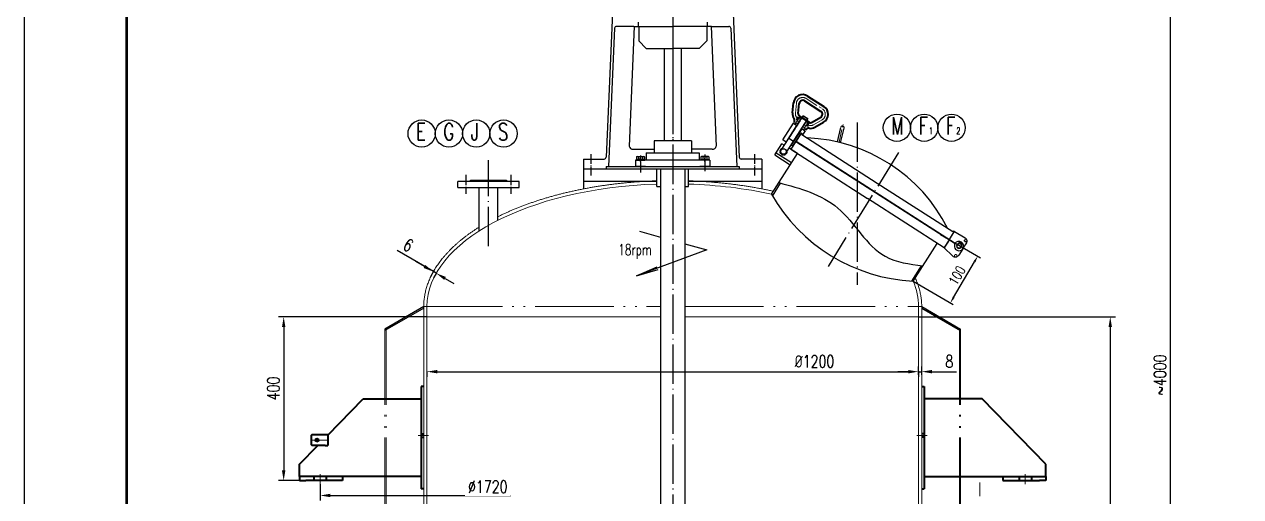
# Model space of a CAD drawing. Extents: x -14451 to -8511, y -379 to 8031.
# Drawn here: x -14451 to -11481, y 4852 to 6006 of the extents above; entities that cross this region are included whole.
import ezdxf

# ---------------------------------------------------------------- set-up
doc = ezdxf.new("R2010")
doc.units = 0
doc.header["$MEASUREMENT"] = 0
for name, pattern in [('ACAD_ISO04W100', [30.5, 24, -3, 0.5, -3]), ('ACAD_ISO05W100', [34, 24, -3, 0.5, -3, 0.5, -3]), ('CENTER', [50.8, 31.75, -6.35, 6.35, -6.35]), ('HIDDEN', [0.375, 0.25, -0.125])]:
    doc.linetypes.add(name, pattern=pattern)
doc.layers.get('0').update_dxf_attribs({"linetype": 'CONTINUOUS'})
doc.layers.get('DEFPOINTS').update_dxf_attribs({"linetype": 'CONTINUOUS'})
for name, color, linetype in [('1中心线', 3, 'ACAD_ISO04W100'), ('3轮廓', 7, 'CONTINUOUS'), ('3轮廓、图框', 7, 'CONTINUOUS'), ('4文字标注', 5, 'CONTINUOUS'), ('6断裂线', 6, 'ACAD_ISO05W100'), ('7虚线', 1, 'HIDDEN'), ('wen', 5, 'CONTINUOUS')]:
    doc.layers.add(name, color=color, linetype=linetype)
for name, color, linetype, lineweight in [('2-中心线', 1, 'ACAD_ISO04W100', 18), ('3-粗直线', 7, 'CONTINUOUS', 40), ('中心线', 3, 'CENTER', 18), ('双点划线', 6, 'ACAD_ISO05W100', 18), ('粗实线', 7, 'CONTINUOUS', 40), ('细实线', 5, 'CONTINUOUS', 18), ('虚线', 6, 'HIDDEN', 18), ('轮廓线', 7, 'CONTINUOUS', 30)]:
    doc.layers.add(name, color=color, linetype=linetype, lineweight=lineweight)
doc.styles.add('样式 2', font='ROMANS.shx', dxfattribs={"width": 0.75, "bigfont": 'hmhz.shx'})
doc.dimstyles.new('1-4 装配总图', dxfattribs={"dimscale": 4, "dimtxt": 3, "dimasz": 2.5, "dimexe": 1.25, "dimexo": 0, "dimgap": 1, "dimtad": 1, "dimdec": 0, "dimdsep": 46, "dimtxsty": '样式 2', "dimcen": 2.5, "dimclrd": 256, "dimclre": 256, "dimclrt": 256, "dimadec": 0, "dimazin": 0, "dimtfac": 1, "dimtdec": 0, "dimtmove": 0, "dimatfit": 1, "dimfxl": 1, "dimtfill": 1, "dimtfillclr": 256, "dimlwd": -1, "dimarcsym": 0})
doc.dimstyles.new('ISO-25', dxfattribs={"dimscale": 4, "dimtxt": 3, "dimasz": 2.5, "dimexe": 1.25, "dimexo": 0, "dimtad": 1, "dimdec": 0, "dimtxsty": '样式 2', "dimcen": 2.5, "dimclrd": 256, "dimclre": 256, "dimclrt": 256, "dimadec": 0, "dimazin": 0, "dimtfac": 1, "dimtdec": 0, "dimtmove": 0, "dimatfit": 3, "dimfxl": 1, "dimarcsym": 0})
doc.dimstyles.new('总图1', dxfattribs={"dimscale": 8, "dimtxt": 3, "dimasz": 2, "dimexe": 1, "dimexo": 0, "dimgap": 1, "dimtad": 1, "dimdec": 4, "dimzin": 11, "dimdsep": 46, "dimtxsty": '样式 2', "dimcen": 0, "dimclrd": 5, "dimclre": 5, "dimclrt": 5, "dimadec": 0, "dimazin": 0, "dimtfac": 0.7, "dimtdec": 4, "dimtmove": 0, "dimatfit": 0, "dimfxl": 1, "dimtolj": 1, "dimtzin": 11, "dimarcsym": 0})

# ---------------------------------------------------------------- blocks, each defined once
blk = doc.blocks.new('*D79')
at = {"layer": '3轮廓', "color": 5, "lineweight": -2}
for p, q in [((-12268.1, 5149.8), (-12268.1, 5170.3)), ((-12260.1, 5149.8), (-12260.1, 5170.3))]:
    blk.add_line(p, q, dxfattribs=at)
at = {"layer": '3轮廓', "color": 5}
for p, q in [((-12293.1, 5157.8), (-12318.1, 5157.8)), ((-12268.1, 5157.8), (-12260.1, 5157.8)), ((-12235.1, 5157.8), (-12175.1, 5157.8))]:
    blk.add_line(p, q, dxfattribs=at)
for points in [[(-12293.1, 5153.6), (-12293.1, 5162), (-12268.1, 5157.8)], [(-12235.1, 5162), (-12235.1, 5153.6), (-12260.1, 5157.8)]]:
    blk.add_solid(points, dxfattribs=at)
at = {"layer": 'DEFPOINTS', "color": 0}
for p in [(-12268.1, 5149.8), (-12260.1, 5157.8), (-12260.1, 5149.8)]:
    blk.add_point(p, dxfattribs=at)
at = {"layer": '3轮廓', "color": 5, "insert": (-12192.6, 5182.8), "char_height": 30, "attachment_point": 5, "style": '样式 2'}
blk.add_mtext('8', dxfattribs=at)
blk = doc.blocks.new('*D80')
at = {"layer": '3轮廓', "color": 5}
for p, q in [((-13452.5, 5402.2), (-13541.1, 5453.6)), ((-13474.1, 5414.7), (-13495.7, 5427.3)), ((-13445.6, 5398.2), (-13452.5, 5402.2)), ((-13423.9, 5385.6), (-13402.3, 5373.1))]:
    blk.add_line(p, q, dxfattribs=at)
at = {"layer": '3轮廓', "color": 5, "lineweight": -2}
for p, q in [((-13451.3, 5404.3), (-13458.7, 5391.4)), ((-13444.3, 5400.3), (-13451.8, 5387.4))]:
    blk.add_line(p, q, dxfattribs=at)
at = {"layer": '3轮廓', "color": 5}
for points in [[(-13476.2, 5411.1), (-13472, 5418.3), (-13452.5, 5402.2)], [(-13421.8, 5389.2), (-13426, 5382), (-13445.6, 5398.2)]]:
    blk.add_solid(points, dxfattribs=at)
at = {"layer": 'DEFPOINTS', "color": 0}
for p in [(-13452.5, 5402.2), (-13451.3, 5404.3), (-13444.3, 5400.3)]:
    blk.add_point(p, dxfattribs=at)
at = {"layer": '3轮廓', "color": 5, "insert": (-13513.8, 5466.7), "char_height": 30, "attachment_point": 5, "rotation": 329.8754, "style": '样式 2'}
blk.add_mtext('6{}{{\\H0.7x;}{}}', dxfattribs=at)
blk = doc.blocks.new('*D81')
at = {"layer": '3轮廓', "color": 5, "lineweight": -2}
for p, q in [((-13468.1, 5291.7), (-13830.5, 5291.7)), ((-13757.3, 4891.7), (-13830.5, 4891.7))]:
    blk.add_line(p, q, dxfattribs=at)
at = {"layer": '3轮廓', "color": 5}
blk.add_line((-13818, 5266.7), (-13818, 4916.7), dxfattribs=at)
for points in [[(-13813.8, 5266.7), (-13822.2, 5266.7), (-13818, 5291.7)], [(-13822.2, 4916.7), (-13813.8, 4916.7), (-13818, 4891.7)]]:
    blk.add_solid(points, dxfattribs=at)
at = {"layer": 'DEFPOINTS', "color": 0}
for p in [(-13468.1, 5291.7), (-13818, 4891.7), (-13757.3, 4891.7)]:
    blk.add_point(p, dxfattribs=at)
at = {"layer": '3轮廓', "color": 5, "insert": (-13843, 5116.7), "char_height": 30, "attachment_point": 5, "rotation": 90, "style": '样式 2'}
blk.add_mtext('400', dxfattribs=at)
blk = doc.blocks.new('*D82')
at = {"layer": '4文字标注', "lineweight": -2}
for p, q in [((-13729.1, 4883.3), (-13729.1, 4842.9)), ((-13704.1, 4855.4), (-13263.5, 4855.4))]:
    blk.add_line(p, q, dxfattribs=at)
at = {"layer": '4文字标注'}
blk.add_solid([(-13704.1, 4859.5), (-13704.1, 4851.2), (-13729.1, 4855.4)], dxfattribs=at)
at = {"layer": 'DEFPOINTS', "color": 0}
for p in [(-13729.1, 4883.3), (-13280.8, 4695.3)]:
    blk.add_point(p, dxfattribs=at)
at = {"layer": '4文字标注', "insert": (-13319.6, 4876.6), "char_height": 30, "attachment_point": 5, "style": '样式 2', "bg_fill": 3, "box_fill_scale": 1.25, "bg_fill_color": 256, "bg_fill_true_color": 13158600, "bg_fill_transparency": 0}
blk.add_mtext('%%C1720', dxfattribs=at)
at = {"layer": 'DEFPOINTS', "color": 0}
blk.add_point((-13280.8, 4855.4), dxfattribs=at)
blk = doc.blocks.new('_None')
blk = doc.blocks.new('*U64')
at = {"color": 3, "linetype": 'CENTER'}
blk.add_line((419.9, 127.7), (404.9, 127.7), dxfattribs=at)
at = {"color": 7, "linetype": 'Continuous'}
for p, q in [((413.9, 146.2), (410.9, 146.2)), ((410.9, 146.2), (410.9, 109.2)), ((410.9, 109.2), (413.9, 109.2)), ((413.9, 109.2), (413.9, 146.2))]:
    blk.add_line(p, q, dxfattribs=at)
blk = doc.blocks.new('*D84')
at = {"layer": '3轮廓', "color": 5, "lineweight": -2}
for p, q in [((-13468.1, 5159.2), (-13468.1, 5145.3)), ((-12268.1, 5159.2), (-12268.1, 5145.3))]:
    blk.add_line(p, q, dxfattribs=at)
at = {"layer": '3轮廓', "color": 5}
blk.add_line((-13443.1, 5157.8), (-12293.1, 5157.8), dxfattribs=at)
for points in [[(-13443.1, 5162), (-13443.1, 5153.6), (-13468.1, 5157.8)], [(-12293.1, 5153.6), (-12293.1, 5162), (-12268.1, 5157.8)]]:
    blk.add_solid(points, dxfattribs=at)
at = {"layer": 'DEFPOINTS', "color": 0}
for p in [(-13468.1, 5159.2), (-12268.1, 5159.2), (-12268.1, 5157.8)]:
    blk.add_point(p, dxfattribs=at)
at = {"layer": '3轮廓', "color": 5, "insert": (-12521.9, 5182.8), "char_height": 30, "attachment_point": 5, "style": '样式 2'}
blk.add_mtext('{{\\fISOCPEUR|b0|i0|c0|p22;%%c}1200}', dxfattribs=at)
blk = doc.blocks.new('*D87')
at = {"layer": '3轮廓', "color": 5, "lineweight": -2}
for p, q in [((-12268.1, 5291.7), (-11787.2, 5291.7)), ((-12268.1, 3791.7), (-11787.2, 3791.7))]:
    blk.add_line(p, q, dxfattribs=at)
at = {"layer": '3轮廓', "color": 5}
blk.add_line((-11799.7, 5266.7), (-11799.7, 3816.7), dxfattribs=at)
for points in [[(-11795.5, 5266.7), (-11803.9, 5266.7), (-11799.7, 5291.7)], [(-11803.9, 3816.7), (-11795.5, 3816.7), (-11799.7, 3791.7)]]:
    blk.add_solid(points, dxfattribs=at)
at = {"layer": 'DEFPOINTS', "color": 0}
for p in [(-12268.1, 5291.7), (-12268.1, 3791.7), (-11799.7, 3791.7)]:
    blk.add_point(p, dxfattribs=at)
at = {"layer": '3轮廓', "color": 5, "insert": (-11824.7, 4564.7), "char_height": 30, "attachment_point": 5, "rotation": 90, "style": '样式 2'}
blk.add_mtext('1500', dxfattribs=at)
blk = doc.blocks.new('*D88')
at = {"layer": '3轮廓', "color": 5, "lineweight": -2}
for p, q in [((-12815.8, 7013.1), (-11640.7, 7013.1)), ((-12604.3, 3285.7), (-11640.7, 3285.7))]:
    blk.add_line(p, q, dxfattribs=at)
at = {"layer": '3轮廓', "color": 5}
blk.add_line((-11653.2, 6988.1), (-11653.2, 3310.7), dxfattribs=at)
for points in [[(-11649.1, 6988.1), (-11657.4, 6988.1), (-11653.2, 7013.1)], [(-11657.4, 3310.7), (-11649.1, 3310.7), (-11653.2, 3285.7)]]:
    blk.add_solid(points, dxfattribs=at)
at = {"layer": 'DEFPOINTS', "color": 0}
for p in [(-12815.8, 7013.1), (-12604.3, 3285.7), (-11653.2, 3285.7)]:
    blk.add_point(p, dxfattribs=at)
at = {"layer": '3轮廓', "color": 5, "insert": (-11678.2, 5149.4), "char_height": 30, "attachment_point": 5, "rotation": 90, "style": '样式 2'}
blk.add_mtext('~4000', dxfattribs=at)
blk = doc.blocks.new('管口符号')
at = {"layer": '4文字标注'}
blk.add_circle((-1249.14, -514.69), 4, dxfattribs=at)
at = {"layer": '4文字标注', "style": '样式 2', "width": 0.7}
for tag, p, height in [('A', (-1250.76, -516.64), 5), ('1', (-1247.74, -516.63), 2)]:
    blk.add_attdef(tag, p, '', height=height, dxfattribs=at)
blk = doc.blocks.new('*D176')
at = {"color": 5, "lineweight": -2}
for p, q in [((-12214.1, 5493.3), (-12116.3, 5436)), ((-12182.1, 5339.4), (-12131.3, 5426.2)), ((-12281.2, 5378.9), (-12183.3, 5321.6))]:
    blk.add_line(p, q, dxfattribs=at)
at = {"color": 5}
for points in [[(-12129, 5424.9), (-12133.6, 5427.6), (-12123.2, 5440)], [(-12184.4, 5340.8), (-12179.8, 5338.1), (-12190.2, 5325.6)]]:
    blk.add_solid(points, dxfattribs=at)
at = {"layer": 'DEFPOINTS', "color": 0}
for p in [(-12214.1, 5493.3), (-12123.2, 5440), (-12281.2, 5378.9)]:
    blk.add_point(p, dxfattribs=at)
at = {"color": 5, "insert": (-12173.9, 5392.9), "char_height": 24, "attachment_point": 5, "rotation": 59.6395, "style": '样式 2'}
blk.add_mtext('\\A1;100{}{{\\H0.7x;}{}}', dxfattribs=at)

msp = doc.modelspace()

# ---------------------------------------------------------------- hatches: boundary and pattern name
at = {"layer": '4文字标注'}
h = msp.add_hatch(dxfattribs=at)
h.set_pattern_fill('ANSI31', color=256, scale=1.4, angle=327.2919197, style=0)
h.set_pattern_definition([(12.29192, (-11306.8003, 2822.862), (-0.9463076, 4.343101), [])])
edge = h.paths.add_edge_path()
edge.add_line((-12553.82612, 5779.22042), (-12556.9697, 5781.2392))
edge.add_spline(control_points=[(-12556.9697, 5781.2392), (-12557.30356, 5780.41081), (-12558.68827, 5777.57392), (-12563.10659, 5773.83124), (-12565.45224, 5767.91142), (-12568.26487, 5765.2422), (-12569.41279, 5764.27262)], knot_values=[2.9442463808, 2.9442463808, 2.9442463808, 2.9442463808, 4.8613527119, 9.7835524949, 14.9092047666, 18.0982950546, 18.0982950546, 18.0982950546, 18.0982950546], degree=3, periodic=0)
edge.add_line((-12569.41279, 5764.27262), (-12565.17366, 5761.5503))
edge.add_line((-12565.17366, 5761.5503), (-12553.82612, 5779.22042))
edge = h.paths.add_edge_path()
edge.add_spline(control_points=[(-12547.53354, 5750.22203), (-12546.92334, 5752.07023), (-12545.25068, 5756.29381), (-12540.44927, 5761.01973), (-12539.05121, 5766.27574), (-12537.36509, 5768.07196), (-12536.9947, 5768.41149)], knot_values=[2.9399905692, 2.9399905692, 2.9399905692, 2.9399905692, 7.0684426094, 12.6744620432, 16.9909966911, 18.0838606352, 18.0838606352, 18.0838606352, 18.0838606352], degree=3, periodic=0)
edge.add_line((-12536.9947, 5768.41149), (-12539.69002, 5770.14239))
edge.add_line((-12539.69002, 5770.14239), (-12551.03756, 5752.47227))
edge.add_line((-12551.03756, 5752.47227), (-12547.53354, 5750.22203))

# ---------------------------------------------------------------- linework, layer by layer
at = {"color": 7, "linetype": 'Continuous'}
for p, q in [((-12956.55432, 5682.40197), (-12955.25483, 5683.15223)), ((-12956.55432, 5682.40197), (-12956.55432, 5676.15223)), ((-12937.15535, 5674.47223), (-12956.55432, 5674.47223)), ((-12955.25483, 5683.15223), (-12938.45483, 5683.15223)), ((-12951.70457, 5682.40197), (-12951.70457, 5676.15223)), ((-12942.00509, 5682.40197), (-12942.00509, 5676.15223)), ((-12938.45483, 5683.15223), (-12937.15535, 5682.40197)), ((-12937.15535, 5682.40197), (-12937.15535, 5676.15223)), ((-12797.75483, 5683.15223), (-12799.05432, 5682.40197)), ((-12799.05432, 5682.40197), (-12799.05432, 5676.15223)), ((-12780.95483, 5683.15223), (-12797.75483, 5683.15223)), ((-12794.20457, 5682.40197), (-12794.20457, 5676.15223)), ((-12784.50509, 5682.40197), (-12784.50509, 5676.15223)), ((-12779.65535, 5682.40197), (-12780.95483, 5683.15223)), ((-12779.65535, 5682.40197), (-12779.65535, 5676.15223))]:
    msp.add_line(p, q, dxfattribs=at)
for centre, radius, start, end in [((-12954.12945, 5678.85845), 4.29378, 55.61575253, 124.38424747), ((-12946.85483, 5667.10249), 16.04974, 72.41204623, 107.58795377), ((-12939.58022, 5678.85845), 4.29378, 55.61575253, 124.38424747), ((-12796.62945, 5678.85845), 4.29378, 55.61575253, 124.38424747), ((-12789.35483, 5667.10249), 16.04974, 72.41204623, 107.58795377), ((-12782.08022, 5678.85845), 4.29378, 55.61575253, 124.38424747)]:
    msp.add_arc(centre, radius, start, end, dxfattribs=at)
at = {"layer": '1中心线', "ltscale": 5}
msp.add_line((-12868.10483, 6322.97058), (-12868.10483, 5636.33312), dxfattribs=at)
at = {"layer": '1中心线', "ltscale": 4}
for p, q in [((-12868.10483, 6200.11721), (-12868.10483, 3326.86781)), ((-12418.10483, 5766.34545), (-12418.10483, 5370.27235)), ((-12418.10483, 5766.34545), (-12418.10483, 5370.27235)), ((-13318.10483, 5464.70286), (-13318.10483, 5674.70668)), ((-12316.96491, 5693.07924), (-12488.66879, 5414.61488))]:
    msp.add_line(p, q, dxfattribs=at)
at = {"layer": '1中心线'}
for p, q in [((-13068.10483, 5689.13038), (-13068.10483, 5637.06335)), ((-12668.10483, 5689.13038), (-12668.10483, 5637.06335)), ((-13373.10483, 5638.45162), (-13373.10483, 5592.45162)), ((-13263.10483, 5638.45162), (-13263.10483, 5592.45162))]:
    msp.add_line(p, q, dxfattribs=at)
at = {"layer": '1中心线', "ltscale": 0.5}
for p, q in [((-12946.85483, 5685.98568), (-12946.85483, 5644.06147)), ((-12789.35483, 5688.72027), (-12789.35483, 5647.66498))]:
    msp.add_line(p, q, dxfattribs=at)
at = {"layer": '2-中心线', "ltscale": 2}
msp.add_line((-13752.56078, 4990.70321), (-13707.46459, 4990.70321), dxfattribs=at)
at = {"layer": '2-中心线'}
msp.add_line((-13736.53464, 4996.56116), (-13736.53464, 4985.15691), dxfattribs=at)
at = {"layer": '3-粗直线'}
for points in [[(-13737.0469, 4977.36988), (-13748.53464, 4977.36988), (-13749.86798, 4978.70321), (-13749.86798, 5002.70321), (-13748.53464, 5004.03654), (-13709.92586, 5004.03654)], [(-13716.37277, 5004.03654), (-13709.92586, 5004.03654)], [(-13712.51467, 5004.03654), (-13709.92586, 5004.03654)], [(-13709.92586, 5004.03654), (-13709.92586, 4977.36988)], [(-13716.37277, 4977.36988), (-13737.0469, 4977.36988)], [(-13716.37277, 4977.36988), (-13709.92586, 4977.36988)]]:
    msp.add_lwpolyline(points, dxfattribs=at)
msp.add_circle((-13736.53464, 4990.70321), 3.8, dxfattribs=at)
at = {"layer": '3轮廓', "lineweight": 30}
for p, q in [((-13004.93958, 6277.85691), (-13030.62923, 5681.85691)), ((-12731.27009, 6277.85691), (-12705.58043, 5681.85691)), ((-12962.84052, 6001.37223), (-13005.0614, 6001.37223)), ((-12961.81802, 6001.37223), (-12974.42548, 5708.87927)), ((-12962.84052, 6001.37223), (-12868.10483, 6001.37223)), ((-12952.44052, 6011.37223), (-12952.44052, 6001.37223)), ((-12952.44052, 6001.37223), (-12951.14052, 6001.37223)), ((-12951.14052, 6001.37223), (-12951.14052, 5965.75701)), ((-12773.36914, 6001.37223), (-12868.10483, 6001.37223)), ((-12785.06914, 6001.37223), (-12785.06914, 5965.75701)), ((-12783.76914, 6001.37223), (-12785.06914, 6001.37223)), ((-12783.76914, 6011.37223), (-12783.76914, 6001.37223)), ((-12774.39164, 6001.37223), (-12761.78419, 5708.87927)), ((-12773.36914, 6001.37223), (-12731.14827, 6001.37223)), ((-13010.05676, 5996.58755), (-13024.60483, 5659.07223)), ((-12726.15291, 5996.58755), (-12711.60483, 5659.07223)), ((-12951.14052, 5965.75701), (-12932.75574, 5947.37223)), ((-12932.75574, 5947.37223), (-12868.10483, 5947.37223)), ((-12803.45392, 5947.37223), (-12868.10483, 5947.37223)), ((-12785.06914, 5965.75701), (-12803.45392, 5947.37223)), ((-13085.60483, 5677.07223), (-13085.60483, 5604.41877)), ((-13085.60483, 5677.07223), (-13035.6246, 5677.07223)), ((-12964.66889, 5701.07223), (-12913.60483, 5701.07223)), ((-12771.54077, 5701.07223), (-12822.60483, 5701.07223)), ((-12650.60483, 5677.07223), (-12700.58507, 5677.07223)), ((-12650.60483, 5677.07223), (-12650.60483, 5603.36364)), ((-13085.60483, 5653.07223), (-12650.60483, 5653.07223)), ((-13030.60483, 5659.07223), (-12705.60483, 5659.07223)), ((-13030.60483, 5659.07223), (-13030.60483, 5653.07223)), ((-12705.60483, 5659.07223), (-12705.60483, 5653.07223)), ((-13085.60483, 5623.07223), (-12906.60483, 5623.07223)), ((-12829.60483, 5623.07223), (-12650.60483, 5623.07223))]:
    msp.add_line(p, q, dxfattribs=at)
at = {"layer": '3轮廓', "color": 7}
for p, q in [((-12888.90483, 5946.07223), (-12888.90483, 5722.07223)), ((-12847.30483, 5946.07223), (-12847.30483, 5722.07223)), ((-12822.60483, 5722.07223), (-12913.60483, 5722.07223)), ((-12913.60483, 5722.07223), (-12913.60483, 5692.54728)), ((-12822.60483, 5722.07223), (-12822.60483, 5692.54728)), ((-12868.10483, 5674.47223), (-12959.10483, 5674.47223)), ((-12959.10483, 5674.47223), (-12959.10483, 5659.07223)), ((-12932.85483, 5692.54728), (-12932.85483, 5674.47223)), ((-12932.85483, 5692.54728), (-12803.35483, 5692.54728)), ((-12777.10483, 5674.47223), (-12868.10483, 5674.47223)), ((-12803.35483, 5692.54728), (-12803.35483, 5674.47223)), ((-12777.10483, 5674.47223), (-12777.10483, 5659.07223)), ((-12934.42983, 5659.07223), (-12959.10483, 5659.07223)), ((-12777.10483, 5659.07223), (-12801.77983, 5659.07223))]:
    msp.add_line(p, q, dxfattribs=at)
at = {"layer": '3轮廓'}
for p, q in [((-12600.36619, 5704.15842), (-12549.96211, 5782.6465)), ((-12599.42794, 5724.12566), (-12573.49071, 5764.51452)), ((-12588.58611, 5696.59339), (-12538.18202, 5775.08147)), ((-12573.49071, 5764.51452), (-12565.07637, 5759.11093)), ((-12549.96211, 5782.6465), (-12548.58032, 5782.94758)), ((-12549.96211, 5782.6465), (-12538.18202, 5775.08147)), ((-12548.58032, 5782.94758), (-12538.4831, 5776.46327)), ((-12538.18202, 5775.08147), (-12538.4831, 5776.46327)), ((-12565.49708, 5759.38111), (-12591.43432, 5718.99225)), ((-12552.87557, 5751.27572), (-12578.8128, 5710.88686)), ((-12554.64324, 5741.12066), (-12575.44706, 5708.72542)), ((-12554.61903, 5740.51089), (-12567.04729, 5721.15789)), ((-12552.96037, 5740.03994), (-12554.64324, 5741.12066)), ((-12554.61903, 5740.51089), (-12552.97812, 5739.45711)), ((-12553.29628, 5751.5459), (-12544.88194, 5746.14231)), ((-12552.96037, 5740.03994), (-12553.04911, 5737.12581)), ((-12552.97812, 5739.45711), (-12553.04911, 5737.12581)), ((-12551.07186, 5735.85605), (-12553.04911, 5737.12581)), ((-12553.04911, 5737.12581), (-12368.48056, 5618.59815)), ((-12544.88194, 5746.14231), (-12551.36624, 5736.04509)), ((-12465.82704, 5718.97777), (-12457.64054, 5754.52904)), ((-12458.04578, 5717.11865), (-12449.84457, 5752.73383)), ((-12618.76398, 5687.81671), (-12601.47249, 5714.74262)), ((-12595.87683, 5711.14915), (-12601.47249, 5714.74262)), ((-12591.0136, 5718.72207), (-12599.42794, 5724.12566)), ((-12584.8193, 5728.36768), (-12573.03922, 5720.80265)), ((-12563.60793, 5690.42646), (-12584.09675, 5703.58413)), ((-12567.58765, 5720.31646), (-12580.01591, 5700.96346)), ((-12575.44706, 5708.72542), (-12579.23351, 5711.15704)), ((-12567.58765, 5720.31646), (-12178.81134, 5470.64907)), ((-12567.04729, 5721.15789), (-12178.2592, 5471.48294)), ((-12560.73653, 5717.1052), (-12561.27689, 5716.26377)), ((-12627.18355, 5591.42798), (-12563.60793, 5690.42646)), ((-12618.34326, 5687.54653), (-12580.89942, 5663.50056)), ((-12615.10111, 5692.59514), (-12577.65727, 5668.54917)), ((-12580.01591, 5700.96346), (-12392.79671, 5580.73359)), ((-13393.10483, 5607.45162), (-13393.10483, 5622.45162)), ((-13362.10483, 5625.45162), (-13274.10483, 5625.45162)), ((-13362.10483, 5622.45162), (-13362.10483, 5625.45162)), ((-13274.10483, 5625.45162), (-13274.10483, 5622.45162)), ((-13243.10483, 5607.45162), (-13243.10483, 5622.45162)), ((-12624.52812, 5586.8757), (-12604.91679, 5618.52966)), ((-12368.48056, 5618.59815), (-12183.912, 5500.07048)), ((-13340.60483, 5501.56934), (-13340.60483, 5607.45162)), ((-13295.60483, 5607.45162), (-13295.60483, 5527.17658)), ((-12205.57752, 5460.50371), (-12392.79671, 5580.73359)), ((-12192.6089, 5480.69814), (-12180.721, 5499.2097)), ((-12188.82639, 5486.58819), (-12180.18064, 5500.05114)), ((-12181.82156, 5501.10492), (-12183.912, 5500.07048)), ((-12180.18064, 5500.05114), (-12181.82156, 5501.10492)), ((-12180.18064, 5500.05114), (-12154.39725, 5484.6818)), ((-12281.15479, 5378.90365), (-12221.98549, 5471.04071)), ((-12193.14926, 5479.85671), (-12205.57752, 5460.50371)), ((-12193.14926, 5479.85671), (-12205.03716, 5461.34515)), ((-12195.09142, 5476.83242), (-12199.85284, 5469.41805)), ((-12198.91966, 5484.75084), (-12199.46002, 5483.9094)), ((-12192.6089, 5480.69814), (-12184.8246, 5492.81968)), ((-12172.1648, 5469.95593), (-12173.78587, 5467.43163)), ((-12158.89118, 5459.17775), (-12150.30577, 5472.54674)), ((-12205.57752, 5460.50371), (-12184.7327, 5440.51501)), ((-12159.55222, 5458.14838), (-12169.49889, 5442.65966)), ((-12164.53009, 5461.48768), (-12162.90902, 5464.01198)), ((-12284.62855, 5379.04625), (-12260.4304, 5416.72705))]:
    msp.add_line(p, q, dxfattribs=at)
for centre, radius in [((-12597.55181, 5695.58656), 6.77415), ((-12168.62658, 5465.28714), 5.5)]:
    msp.add_circle(centre, radius, dxfattribs=at)
at = {"layer": '3轮廓', "lineweight": 30}
for centre, radius, start, end in [((-13005.0614, 5996.37223), 5, 90, 177.53188209), ((-12731.14827, 5996.37223), 5, 2.46811791, 90), ((-12964.66889, 5711.07223), 10, 192.66767387, 270), ((-12771.54077, 5711.07223), 10, 270, 347.33232613), ((-13035.6246, 5682.07223), 5, 270, 357.53188209), ((-12700.58507, 5682.07223), 5, 182.46811791, 270)]:
    msp.add_arc(centre, radius, start, end, dxfattribs=at)
at = {"layer": '3轮廓'}
for centre, radius, start, end in [((-12453.66864, 5753.95242), 4.00151, 345.4600927, 168.60466168), ((-12556.22098, 5326.25309), 403, 26.88064542, 87.70319397), ((-12168.88001, 5464.86348), 11.49367, 144.79006225, 330.35111721), ((-12169.22872, 5464.36251), 11.5, 327.2919197, 146.73553572), ((-12169.15798, 5464.45965), 5.5, 147.2919197, 327.2919197), ((-12167.53691, 5466.98396), 5.5, 327.2919197, 147.2919197), ((-12157.59611, 5476.846), 8.4636, 329.47127946, 67.79294342), ((-12178.05766, 5448.27755), 10.23784, 229.30765943, 326.71950951)]:
    msp.add_arc(centre, radius, start, end, dxfattribs=at)
at = {"layer": '3轮廓、图框'}
for p, q in [((-12906.60483, 5610.55799), (-12906.60483, 5653.07223)), ((-12829.60483, 5610.55799), (-12829.60483, 5653.07223)), ((-13243.10483, 5622.45162), (-13393.10483, 5622.45162)), ((-13393.10483, 5607.45162), (-13243.10483, 5607.45162)), ((-12906.60483, 5610.55799), (-12898.10483, 5610.55799)), ((-12838.10483, 5610.55799), (-12829.60483, 5610.55799))]:
    msp.add_line(p, q, dxfattribs=at)
msp.add_arc((-12258.80131, 5803.26066), 424.94536, 209.90040896, 266.98466772, dxfattribs=at)
at = {"layer": '4文字标注'}
for points, knots in [([(-12556.9697, 5781.2392), (-12557.30356, 5780.41081), (-12558.68827, 5777.57392), (-12563.10659, 5773.83124), (-12565.45224, 5767.91142), (-12568.26487, 5765.2422), (-12569.41279, 5764.27262)], [2.9442463808, 2.9442463808, 2.9442463808, 2.9442463808, 4.8613527119, 9.7835524949, 14.9092047666, 18.0982950546, 18.0982950546, 18.0982950546, 18.0982950546]), ([(-12536.9947, 5768.41149), (-12537.36509, 5768.07196), (-12539.05121, 5766.27574), (-12540.44927, 5761.01973), (-12545.25068, 5756.29381), (-12546.92334, 5752.07023), (-12547.53354, 5750.22203)], [2.9399905692, 2.9399905692, 2.9399905692, 2.9399905692, 4.0328545133, 8.3493891612, 13.9554085951, 18.0838606352, 18.0838606352, 18.0838606352, 18.0838606352])]:
    msp.add_open_spline(points, degree=3, knots=knots, dxfattribs=at)
msp.add_spline([(-12609.05675, 5619.65461), (-12464.95529, 5557.60924), (-12349.41527, 5439.6274), (-12257.14191, 5416.29594)], degree=3, dxfattribs=at)
at = {"layer": '6断裂线', "ltscale": 10}
for p, q in [((-13476.10483, 5316.67494), (-13571.10483, 5261.82667)), ((-12260.10483, 5316.67494), (-12165.10483, 5261.82667)), ((-13476.10538, 5313.21052), (-13571.10483, 5258.36257)), ((-12260.10428, 5313.21052), (-12165.10483, 5258.36257))]:
    msp.add_line(p, q, dxfattribs=at)
at = {"layer": '7虚线'}
msp.add_circle((-12152.96131, 5477.75771), 3, dxfattribs=at)
at = {"layer": 'wen'}
for p, q in [((-12949.38488, 5500.66652), (-12898.10483, 5486.6034)), ((-12838.10483, 5470.14891), (-12784.903, 5455.55876)), ((-12784.903, 5455.55876), (-12956.22847, 5391.59954)), ((-12956.22847, 5391.59954), (-12905.93787, 5413.92714)), ((-12956.22847, 5391.59954), (-12903.60948, 5407.69014))]:
    msp.add_line(p, q, dxfattribs=at)
at = {"layer": '中心线'}
for p, q in [((-12542.57613, 5825.23822), (-12502.52384, 5799.51713)), ((-12568.61882, 5789.46381), (-12566.22354, 5813.78924)), ((-12524.22103, 5760.95209), (-12503.09711, 5773.25023)), ((-12461.93196, 5718.06756), (-12451.52544, 5763.25963)), ((-13464.58161, 5001.67494), (-13489.79066, 5001.67494)), ((-12271.62806, 5001.67494), (-12246.41901, 5001.67494)), ((-12007.10483, 4907.03669), (-12007.10483, 4883.27784))]:
    msp.add_line(p, q, dxfattribs=at)
for centre, radius, start, end in [((-12550.89766, 5812.28013), 15.4, 57.2919197, 174.3763043), ((-12510.84537, 5786.55904), 15.4, 300.2075351, 57.2919197), ((-12554.68621, 5788.09189), 14, 174.3763043, 237.2919197), ((-12531.2649, 5773.05101), 14, 237.2919197, 300.2075351)]:
    msp.add_arc(centre, radius, start, end, dxfattribs=at)
at = {"layer": '双点划线', "color": 6, "linetype": 'ACAD_ISO05W100', "ltscale": 8}
for p, q in [((-13476.10483, 5316.67494), (-12898.10483, 5316.67494)), ((-12838.10483, 5316.67494), (-12260.10483, 5316.67494)), ((-13571.10483, 3716.67494), (-13571.10483, 5261.82667)), ((-13568.10483, 3716.67494), (-13568.10483, 5260.09462)), ((-12168.10483, 3716.67494), (-12168.10483, 5260.09462)), ((-12165.10483, 3716.67494), (-12165.10483, 5261.82667))]:
    msp.add_line(p, q, dxfattribs=at)
at = {"layer": '粗实线'}
for p, q in [((-12538.79362, 5831.12826), (-12498.74133, 5805.40718)), ((-12575.58513, 5790.14977), (-12573.18984, 5814.47521)), ((-12561.65251, 5788.77785), (-12559.25723, 5813.10328)), ((-12546.35864, 5819.34818), (-12506.30635, 5793.62709)), ((-12558.46872, 5782.20184), (-12535.04742, 5767.16097)), ((-12527.74297, 5767.00155), (-12506.61905, 5779.29969)), ((-12520.6991, 5754.90263), (-12499.57518, 5767.20077)), ((-13476.10483, 5121.67494), (-13482.10483, 5121.67494)), ((-12260.10483, 5121.67494), (-12254.10483, 5121.67494)), ((-12254.10483, 5121.67494), (-12254.10483, 4871.67494)), ((-13709.92586, 5003.08549), (-13624.10483, 5091.67494)), ((-13624.10483, 5091.67494), (-13482.10483, 5091.67494)), ((-12112.10483, 5091.67494), (-12254.10483, 5091.67494)), ((-11957.10483, 4931.67494), (-12112.10483, 5091.67494)), ((-13482.10483, 5005.67494), (-13476.10483, 5005.67494)), ((-13482.10483, 4997.67494), (-13476.10483, 4997.67494)), ((-12254.10483, 5005.67494), (-12260.10483, 5005.67494)), ((-12254.10483, 4997.67494), (-12260.10483, 4997.67494)), ((-13779.10483, 4931.67494), (-13734.83787, 4977.36988)), ((-13779.10483, 4901.67494), (-13779.10483, 4931.67494)), ((-11957.10483, 4901.67494), (-11957.10483, 4931.67494)), ((-13779.10483, 4901.67494), (-13779.10483, 4891.67494)), ((-13744.10483, 4901.67494), (-13744.10483, 4891.67494)), ((-12254.10483, 4901.67494), (-11957.10483, 4901.67494)), ((-12062.10483, 4901.67494), (-12062.10483, 4891.67494)), ((-12022.10483, 4901.67494), (-12022.10483, 4891.67494)), ((-11992.10483, 4901.67494), (-11992.10483, 4891.67494)), ((-11957.10483, 4901.67494), (-11957.10483, 4891.67494)), ((-13779.10483, 4891.67494), (-13764.10483, 4891.67494)), ((-12260.10483, 4871.67494), (-12254.10483, 4871.67494)), ((-12062.10483, 4891.67494), (-11972.10483, 4891.67494)), ((-11957.10483, 4891.67494), (-11972.10483, 4891.67494))]:
    msp.add_line(p, q, dxfattribs=at)
for centre, radius, start, end in [((-12550.89766, 5812.28013), 22.4, 57.2919197, 174.3763043), ((-12550.89766, 5812.28013), 8.4, 57.2919197, 174.3763043), ((-12510.84537, 5786.55904), 8.4, 300.2075351, 57.2919197), ((-12510.84537, 5786.55904), 22.4, 300.2075351, 57.2919197), ((-12554.68621, 5788.09189), 21, 174.3763043, 214.72519302), ((-12578.84988, 5771.34444), 8.4, 321.47690442, 34.72519302), ((-12566.05689, 5779.25613), 4.81166, 265.08020552, 12.50878533), ((-12554.68621, 5788.09189), 7, 174.37630429, 237.2919197), ((-12534.56925, 5759.03516), 4.81166, 102.07505406, 209.50363387), ((-12531.2649, 5773.05101), 7, 237.2919197, 300.2075351), ((-12536.44158, 5744.11035), 8.4, 79.85864637, 153.10693497), ((-12531.2649, 5773.05101), 21, 259.85864637, 300.2075351)]:
    msp.add_arc(centre, radius, start, end, dxfattribs=at)
at = {"layer": '细实线', "color": 0}
for p, q in [((-12268.10483, 5316.67494), (-12268.10483, 4052.64651)), ((-12260.10483, 5316.67494), (-12260.10483, 4054.7901)), ((-13476.10483, 5291.67494), (-12898.10483, 5291.67494)), ((-12838.10483, 5291.67494), (-12260.10483, 5291.67494))]:
    msp.add_line(p, q, dxfattribs=at)
for start_param, end_param in [(4.7765997617, 6.2831853072), (4.2991961759, 4.648178199), (3.1415926536, 3.3505387253)]:
    msp.add_ellipse((-12868.10483, 5316.67494), major_axis=(-600, 0), ratio=0.5, start_param=start_param, end_param=end_param, dxfattribs=at)
for points, knots in [([(-12906.60483, 5624.06081), (-12907.81603, 5624.02213), (-12912.53116, 5623.86441), (-12920.74465, 5623.54124), (-12931.23786, 5623.03611), (-12941.71213, 5622.43948), (-12952.16431, 5621.75153), (-12962.59129, 5620.97246), (-12972.98992, 5620.10249), (-12983.35709, 5619.14188), (-12993.6897, 5618.09091), (-13003.98464, 5616.94988), (-13014.23883, 5615.71912), (-13024.4492, 5614.39898), (-13034.6127, 5612.98986), (-13044.72627, 5611.49215), (-13054.78689, 5609.90629), (-13064.79155, 5608.23274), (-13074.73725, 5606.47198), (-13084.62103, 5604.62451), (-13094.43992, 5602.69087), (-13104.19099, 5600.67161), (-13113.87132, 5598.56732), (-13123.47803, 5596.37859), (-13133.00825, 5594.10604), (-13142.45913, 5591.75034), (-13151.82784, 5589.31214), (-13161.11161, 5586.79215), (-13170.30766, 5584.19107), (-13179.41324, 5581.50965), (-13188.42566, 5578.74863), (-13197.34221, 5575.9088), (-13206.16026, 5572.99096), (-13214.87718, 5569.99592), (-13223.49038, 5566.92451), (-13231.99729, 5563.7776), (-13240.39539, 5560.55606), (-13248.68218, 5557.26077), (-13256.85521, 5553.89265), (-13264.91205, 5550.45262), (-13272.85031, 5546.94162), (-13280.66762, 5543.36061), (-13288.24661, 5539.76514), (-13293.20387, 5537.33172), (-13295.60483, 5536.13315)], [777.6968805594, 777.6968805594, 777.6968805594, 777.6968805594, 781.3323230846, 791.8501022452, 802.3561066487, 812.847995939, 823.323437738, 833.7801089903, 844.2156973137, 854.627902358, 865.0144371727, 875.3730295847, 885.7014235874, 895.9973807417, 906.2586815917, 916.4831270941, 926.6685400657, 936.8127666469, 946.9136777868, 956.9691707473, 966.9771706316, 976.9356319362, 986.8425401301, 996.6959132616, 1006.4938035968, 1016.2342992896, 1025.9155260873, 1035.5356490737, 1045.092874452, 1054.5854513702, 1064.0116737917, 1073.3698824148, 1082.6584666425, 1091.8758666071, 1101.020575252, 1110.0911404741, 1119.0861673307, 1128.0043203126, 1136.8443256891, 1145.6049739258, 1154.2851221807, 1162.8836968799, 1171.3996963767, 1179.4501386195, 1179.4501386195, 1179.4501386195, 1179.4501386195]), ([(-12622.57564, 5598.60331), (-12625.71552, 5599.30143), (-12632.10266, 5600.689), (-12641.76975, 5602.69087), (-12651.58863, 5604.62451), (-12661.47241, 5606.47198), (-12671.41811, 5608.23274), (-12681.42277, 5609.90629), (-12691.4834, 5611.49215), (-12701.59697, 5612.98986), (-12711.76046, 5614.39898), (-12721.97083, 5615.71912), (-12732.22503, 5616.94988), (-12742.51997, 5618.09091), (-12752.85257, 5619.14188), (-12763.21975, 5620.10249), (-12773.61838, 5620.97246), (-12784.04535, 5621.75153), (-12794.49754, 5622.43948), (-12804.97181, 5623.03611), (-12815.46502, 5623.54124), (-12823.67851, 5623.86441), (-12828.39363, 5624.02213), (-12829.60483, 5624.06081)], [491.7956969475, 491.7956969475, 491.7956969475, 491.7956969475, 501.4453088795, 511.4037701841, 521.4117700684, 531.4672630289, 541.5681741688, 551.7124007501, 561.8978137216, 572.122259224, 582.383560074, 592.6795172283, 603.007911231, 613.366503643, 623.7530384577, 634.165243502, 644.6008318254, 655.0575030777, 665.5329448768, 676.024834167, 686.5308385705, 697.0486177312, 700.6840602563, 700.6840602563, 700.6840602563, 700.6840602563]), ([(-13340.60483, 5511.03063), (-13342.14988, 5510.06633), (-13345.87092, 5507.71492), (-13351.69664, 5503.91961), (-13358.03851, 5499.63526), (-13364.234, 5495.29334), (-13370.28124, 5490.89494), (-13376.17837, 5486.44118), (-13381.92359, 5481.93316), (-13387.5151, 5477.37201), (-13392.95115, 5472.75886), (-13398.23003, 5468.09486), (-13403.35004, 5463.38116), (-13408.30951, 5458.6189), (-13413.10681, 5453.80928), (-13417.74033, 5448.95346), (-13422.20848, 5444.05265), (-13426.50968, 5439.10807), (-13430.6424, 5434.12095), (-13434.6051, 5429.09256), (-13438.39628, 5424.02418), (-13442.01446, 5418.91713), (-13445.45817, 5413.77277), (-13448.72595, 5408.59249), (-13451.81639, 5403.37774), (-13454.72807, 5398.12999), (-13457.45964, 5392.85082), (-13460.00974, 5387.54181), (-13462.37706, 5382.20466), (-13464.56035, 5376.84112), (-13466.55838, 5371.45299), (-13468.37001, 5366.04219), (-13469.99415, 5360.61068), (-13471.42978, 5355.16054), (-13472.67598, 5349.69389), (-13473.73193, 5344.21293), (-13474.5969, 5338.71994), (-13475.2703, 5333.21726), (-13475.75165, 5327.70723), (-13476.0406, 5322.19236), (-13476.10483, 5318.5135), (-13476.10483, 5316.67494)], [1230.9969994831, 1230.9969994831, 1230.9969994831, 1230.9969994831, 1236.4607806421, 1244.2018273961, 1251.8548870695, 1259.419950203, 1266.8971180521, 1274.2866063088, 1281.5887488554, 1288.8040015316, 1295.9329458921, 1302.9762929275, 1309.9348867183, 1316.8097079854, 1323.6018774958, 1330.31265928, 1336.9434636084, 1343.4958496731, 1349.9715279153, 1356.3723619348, 1362.700369917, 1368.9577255095, 1375.1467580808, 1381.2699522976, 1387.3299469562, 1393.3295330159, 1399.2716507838, 1405.1593862169, 1410.9959663155, 1416.7847535984, 1422.5292396651, 1428.2330378662, 1433.8998751173, 1439.5335829089, 1445.1380875741, 1450.7173998881, 1456.2756040812, 1461.8168463484, 1467.3453229456, 1472.8652679562, 1478.3809408157, 1478.3809408157, 1478.3809408157, 1478.3809408157]), ([(-12260.10483, 5316.67494), (-12260.10483, 5318.5135), (-12260.16907, 5322.19236), (-12260.45802, 5327.70723), (-12260.93936, 5333.21726), (-12261.61276, 5338.71994), (-12262.47774, 5344.21293), (-12263.53368, 5349.69389), (-12264.77989, 5355.16054), (-12266.21552, 5360.61068), (-12267.83965, 5366.04219), (-12269.65128, 5371.45299), (-12271.64932, 5376.84112), (-12273.758, 5382.0214), (-12275.24389, 5385.38565), (-12275.97168, 5386.97466)], [0, 0, 0, 0, 5.5156728595, 11.0356178701, 16.5640944673, 22.1053367346, 27.6635409276, 33.2428532417, 38.8473579069, 44.4810656985, 50.1479029496, 55.8517011506, 61.5961872173, 67.3849745002, 72.6280423667, 72.6280423667, 72.6280423667, 72.6280423667])]:
    msp.add_open_spline(points, degree=3, knots=knots, dxfattribs=at)
at = {"layer": '虚线'}
for p, q in [((-12548.58032, 5782.94758), (-12582.89715, 5729.51019)), ((-12538.4831, 5776.46327), (-12572.79993, 5723.02588))]:
    msp.add_line(p, q, dxfattribs=at)
msp.add_circle((-12177.04865, 5441.11039), 3, dxfattribs=at)
msp.add_arc((-12597.55181, 5695.58656), 9.02206, 108.176447, 6.40739239, dxfattribs=at)
at = {"layer": '轮廓线', "color": 7, "linetype": 'Continuous'}
for p, q in [((-12898.10483, 5653.07223), (-12898.10483, 3986.67494)), ((-12838.10483, 5653.07223), (-12838.10483, 3986.67494))]:
    msp.add_line(p, q, dxfattribs=at)

# ---------------------------------------------------------------- block references
at = {"color": 3, "linetype": 'CENTER', "yscale": 0.5599999999994907, "zscale": 0.5599999999999999}
for p, xscale, rotation in [((-13018.35898, 5906.27558), 0.5599999999994907, 270), ((-12717.85068, 5906.27558), -0.5599999999994907, 89.99999999999967)]:
    msp.add_blockref('*U64', p, dxfattribs=dict(at, xscale=xscale, rotation=rotation))
at = {"layer": '4文字标注'}
for p, xscale, yscale, zscale, values in [((-3071.56229, 10028.40175), 8.333333333333325, 8.333333333333325, 8.333333333333325, {'A': 'E'}), ((-3004.89563, 10028.40175), 8.333333333333325, 8.333333333333325, 8.333333333333325, {'A': 'G'}), ((-2938.22896, 10028.40175), 8.333333333333325, 8.333333333333325, 8.333333333333325, {'A': 'J'}), ((-2871.56229, 10028.40175), 8.333333333333325, 8.333333333333325, 8.333333333333325, {'A': 'S'}), ((-1911.11294, 10042.87341), 8.333333332499995, 8.333333332499995, 8.333333332499995, {'A': 'M'}), ((-1911.11294, 10042.87341), 8.333333332499995, 8.333333332499995, 8.333333332499995, {'A': 'M'}), ((-1844.44627, 10042.87341), 8.333333332499995, 8.333333332499995, 8.333333332499995, {'1': '1', 'A': 'F'}), ((-1844.44627, 10042.87341), 8.333333332499995, 8.333333332499995, 8.333333332499995, {'1': '1', 'A': 'F'}), ((-1777.77961, 10042.87341), 8.333333332499995, 8.333333332499995, 8.333333332499995, {'1': '2', 'A': 'F'}), ((-1777.77961, 10042.87341), 8.333333332499995, 8.333333332499995, 8.333333332499995, {'1': '2', 'A': 'F'})]:
    msp.add_blockref('管口符号', p, dxfattribs=dict(at, xscale=xscale, yscale=yscale, zscale=zscale)).add_auto_attribs(values)

# ---------------------------------------------------------------- texts
at = {"layer": '4文字标注', "style": '样式 2'}
for s, height, width, p in [('18rpm', 26.666667, 0.7, (-13000.86808, 5442.55364)), ('Ⅰ', 38.88, 0.6, (-12129.93297, 4849.81721))]:
    msp.add_text(s, height=height, dxfattribs=dict(at, width=width)).set_placement(p)

# ---------------------------------------------------------------- dimensions: what is measured, and where the dimension line sits
dim = msp.add_aligned_dim(p1=(-12281.15479, 5378.90365), p2=(-12214.12783, 5493.32889), distance=-105.41151, text='100{}{{\\H0.7x;}{}}', dimstyle='总图1')
dim.commit()
dim.dimension.update_dxf_attribs({"geometry": '*D176', "text_midpoint": (-12173.94295, 5392.94593)})
at = {"layer": '3轮廓'}
dim = msp.add_linear_dim(base=(-11653.22308, 3285.68302), p1=(-12815.81175, 7013.07223), p2=(-12604.26869, 3285.68302), angle=90, text='~4000', dimstyle='1-4 装配总图', override={"dimscale": 10, "dimclrd": 5, "dimclre": 5, "dimclrt": 5, "dimtfill": 0}, dxfattribs=at)
dim.commit()
dim.dimension.update_dxf_attribs({"geometry": '*D88', "text_midpoint": (-11678.22308, 5149.37762)})
dim = msp.add_linear_dim(base=(-13452.47495, 5402.19109), p1=(-13444.34276, 5400.26598), p2=(-13451.26225, 5404.28104), angle=149.87538939, text='6{}{{\\H0.7x;}{}}', dimstyle='1-4 装配总图', override={"dimscale": 10, "dimtxsty": '样式 2', "dimclrd": 5, "dimclre": 5, "dimclrt": 5, "dimtfill": 0}, dxfattribs=at)
dim.commit()
dim.dimension.update_dxf_attribs({"geometry": '*D80', "text_midpoint": (-13526.38064, 5445.07514), "dimtype": 161})
for base, p1, p2, picture, middle in [((-13818.00454, 4891.67494), (-13468.10483, 5291.67494), (-13757.27373, 4891.67494), '*D81', (-13818.00454, 5116.67494)), ((-11799.68623, 3791.67494), (-12268.10483, 5291.67494), (-12268.10483, 3791.67494), '*D87', (-11799.68623, 4564.69855))]:
    dim = msp.add_linear_dim(base=base, p1=p1, p2=p2, angle=90, dimstyle='1-4 装配总图', override={"dimscale": 10, "dimtxsty": '样式 2', "dimclrd": 5, "dimclre": 5, "dimclrt": 5, "dimtfill": 0}, dxfattribs=at)
    dim.commit()
    dim.dimension.update_dxf_attribs({"geometry": picture, "text_midpoint": middle, "dimtype": 160})
dim = msp.add_linear_dim(base=(-12268.10483, 5157.81656), p1=(-13468.10483, 5159.24128), p2=(-12268.10483, 5159.24128), text='{{\\fISOCPEUR|b0|i0|c0|p22;%%c}<>}', dimstyle='1-4 装配总图', override={"dimscale": 10, "dimtxsty": '样式 2', "dimclrd": 5, "dimclre": 5, "dimclrt": 5, "dimtfill": 0}, dxfattribs=at)
dim.commit()
dim.dimension.update_dxf_attribs({"geometry": '*D84', "text_midpoint": (-12521.8643, 5157.81656), "dimtype": 160})
dim = msp.add_linear_dim(base=(-12260.10483, 5157.81656), p1=(-12268.10483, 5149.81656), p2=(-12260.10483, 5149.81656), text='8', dimstyle='1-4 装配总图', override={"dimscale": 10, "dimtxsty": '样式 2', "dimclrd": 5, "dimclre": 5, "dimclrt": 5, "dimtfill": 0}, dxfattribs=at)
dim.commit()
dim.dimension.update_dxf_attribs({"geometry": '*D79', "text_midpoint": (-12192.60483, 5182.81656)})

# ---------------------------------------------------------------- next in the draw order: dimensions: what is measured, and where the dimension line sits
at = {"layer": '4文字标注'}
dim = msp.add_linear_dim(base=(-13280.84112, 4855.36769), p1=(-13729.10483, 4883.27784), p2=(-13280.84112, 4695.28477), text='%%C1720', dimstyle='ISO-25', override={"dimscale": 10, "dimblk2": 'None', "dimsah": 1, "dimse2": 1, "dimsd2": 1, "dimfxl": 1.25, "dimtfill": 1, "dimarcsym": 2}, dxfattribs=at)
dim.commit()
dim.dimension.update_dxf_attribs({"geometry": '*D82', "text_midpoint": (-13319.56705, 4855.36769), "dimtype": 160})

# ---------------------------------------------------------------- next in the draw order: linework, layer by layer
at = {"layer": '3轮廓'}
msp.add_lwpolyline([(-8611.28685, 7931.40926, 6, 6, 0), (-8611.28685, -278.59074, 6, 6, 0), (-14201.28685, -278.59074, 6, 6, 0), (-14201.28685, 7931.40926, 6, 6, 0), (-8611.28685, 7931.40926, 6, 6, 0), (-8611.28685, -278.59074, 0, 0, 0)], format="xyseb", dxfattribs=at)
at = {"layer": '4文字标注'}
msp.add_lwpolyline([(-8511.28685, -378.59074), (-8511.28685, 8031.40926), (-14451.28685, 8031.40926), (-14451.28685, -378.59074)], close=True, dxfattribs=at)
at = {"layer": '中心线'}
msp.add_line((-13729.10483, 4907.03669), (-13729.10483, 4883.27784), dxfattribs=at)
at = {"layer": '粗实线'}
for p, q in [((-13482.10483, 5121.67494), (-13482.10483, 4871.67494)), ((-13482.10483, 4901.67494), (-13779.10483, 4901.67494)), ((-13714.10483, 4901.67494), (-13714.10483, 4891.67494)), ((-13674.10483, 4901.67494), (-13674.10483, 4891.67494)), ((-13674.10483, 4891.67494), (-13764.10483, 4891.67494)), ((-13476.10483, 4871.67494), (-13482.10483, 4871.67494))]:
    msp.add_line(p, q, dxfattribs=at)
at = {"layer": '细实线', "color": 0}
for p, q in [((-13476.10483, 3766.67494), (-13476.10483, 5316.67494)), ((-13468.10483, 3766.67494), (-13468.10483, 5316.67494))]:
    msp.add_line(p, q, dxfattribs=at)

doc.saveas('drawing.dxf')
